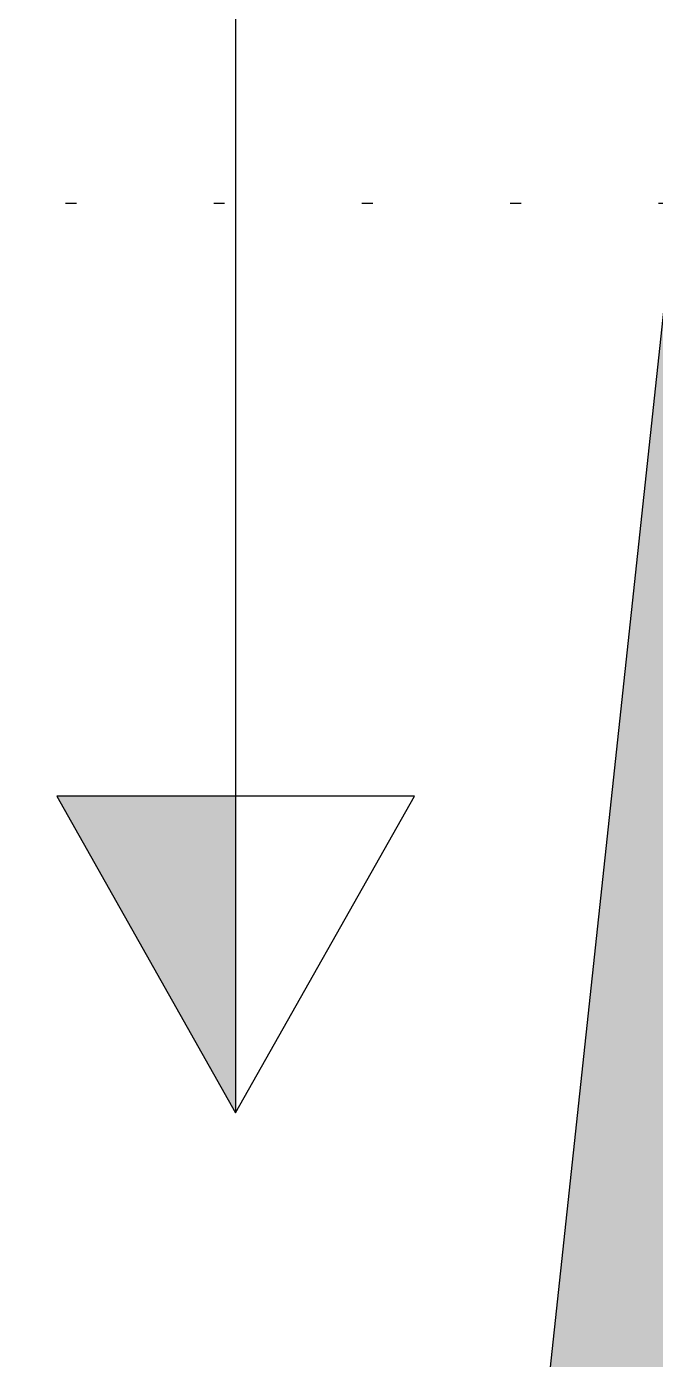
# Model space of a CAD drawing. Header units: millimetres. Extents: x -1499 to 6658, y -12483 to -6008.
# Drawn here: x 1769.25 to 1774.98, y -10983.58 to -10971.45 of the extents above; entities that cross this region are included whole.
import ezdxf

# ---------------------------------------------------------------- set-up
doc = ezdxf.new("R2010")
doc.units = ezdxf.units.MM
doc.linetypes.add('A-DOTLN01H', pattern=[0.125, 0, -0.125])
for name, color, linetype in [('CR-GRID', 56, 'A-DOTLN01H'), ('CR-LEAL', 1, 'Continuous'), ('CS-CONC-MAJR', 4, 'Continuous')]:
    doc.layers.add(name, color=color, linetype=linetype)

msp = doc.modelspace()

# ---------------------------------------------------------------- hatches: boundary and pattern name
at = {"linetype": 'Continuous'}
h = msp.add_hatch(color=254, dxfattribs=at)
h.dxf.hatch_style = 1
h.paths.add_polyline_path([(1771.157, -11024.603), (1771.157, -11010.296), (1775.109, -10973.562), (1775.236, -10971.93), (1775.369, -10971.64), (1778.275, -10980.359), (1788.157, -10980.359), (1788.157, -11025.203), (1771.057, -11025.203), (1771.057, -11024.603)])

# ---------------------------------------------------------------- linework, layer by layer
at = {"layer": 'CR-GRID', "color": 6, "linetype": 'A-DOTLN01H', "ltscale": 10}
msp.add_line((1436.157, -10973.058), (6636.157, -10973.058), dxfattribs=at)
at = {"layer": 'CR-LEAL'}
msp.add_line((1771.157, -10942.797), (1771.157, -10981.332), dxfattribs=at)
msp.add_lwpolyline([(1771.157, -10981.332), (1772.786, -10978.452), (1769.528, -10978.452)], close=True, dxfattribs=at)
msp.add_solid([(1771.157, -10981.332), (1771.157, -10981.332), (1771.157, -10978.452), (1769.528, -10978.452)], dxfattribs=at)
at = {"layer": 'CS-CONC-MAJR'}
msp.add_line((1771.157, -11010.296), (1775.109, -10973.562), dxfattribs=at)

doc.saveas('drawing.dxf')
